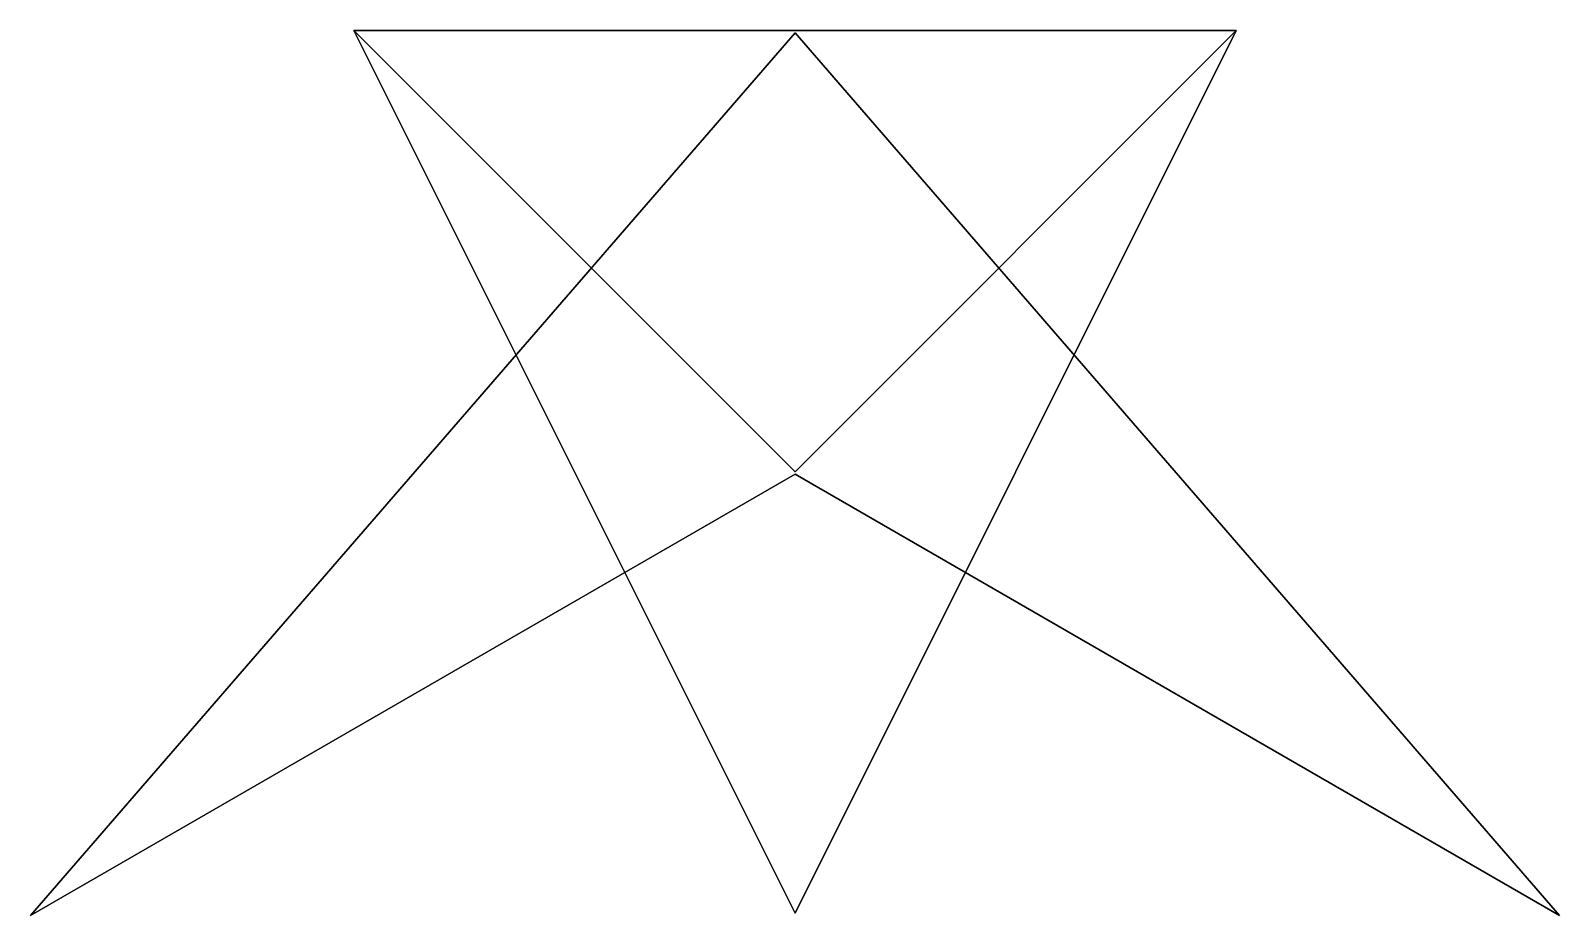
# Model space of a CAD drawing. Header units: metres. Extents: x -0.433 to 0.433, y -0.251 to 0.251.
import ezdxf

# ---------------------------------------------------------------- set-up
doc = ezdxf.new("R2010")
doc.units = ezdxf.units.M

msp = doc.modelspace()

# ---------------------------------------------------------------- linework, layer by layer
at = {"layer": 'switches'}
for points in [[(0, 0.249344), (-0.433062, -0.250656, -0.249914), (0, -0.000656), (0.433062, -0.250656, 0.249915)], [(-0.433013, -0.250656, 0.25), (-0.433062, -0.250656, -0.249914), (0, 0.249344)], [(0.433013, -0.250656, -0.25), (0, -0.000656), (-0.433013, -0.250656, 0.25), (0, 0.249344)], [(-0.25, 0.250656, -0.433012), (0, 0.000656), (0.25, 0.250656, 0.433013), (0, -0.249344)], [(-0.25, 0.250656, -0.433012), (0.249914, 0.250656, -0.433062), (0, 0.000656)], [(0, -0.249344), (0.249914, 0.250656, -0.433062), (-0.25, 0.250656, -0.433012)], [(0, -0.249344), (-0.249914, 0.250656, 0.433062), (0, 0.000656), (0.249914, 0.250656, -0.433062)], [(0, 0.000656), (-0.249914, 0.250656, 0.433062), (0.25, 0.250656, 0.433013)], [(0.25, 0.250656, 0.433013), (-0.249914, 0.250656, 0.433062), (0, -0.249344)], [(0, 0.249344), (0.433062, -0.250656, 0.249915), (0.433013, -0.250656, -0.25)], [(0, -0.000656), (-0.433062, -0.250656, -0.249914), (-0.433013, -0.250656, 0.25)], [(0.433013, -0.250656, -0.25), (0.433062, -0.250656, 0.249915), (0, -0.000656)]]:
    msp.add_3dface(points, dxfattribs=at)

doc.saveas('drawing.dxf')
